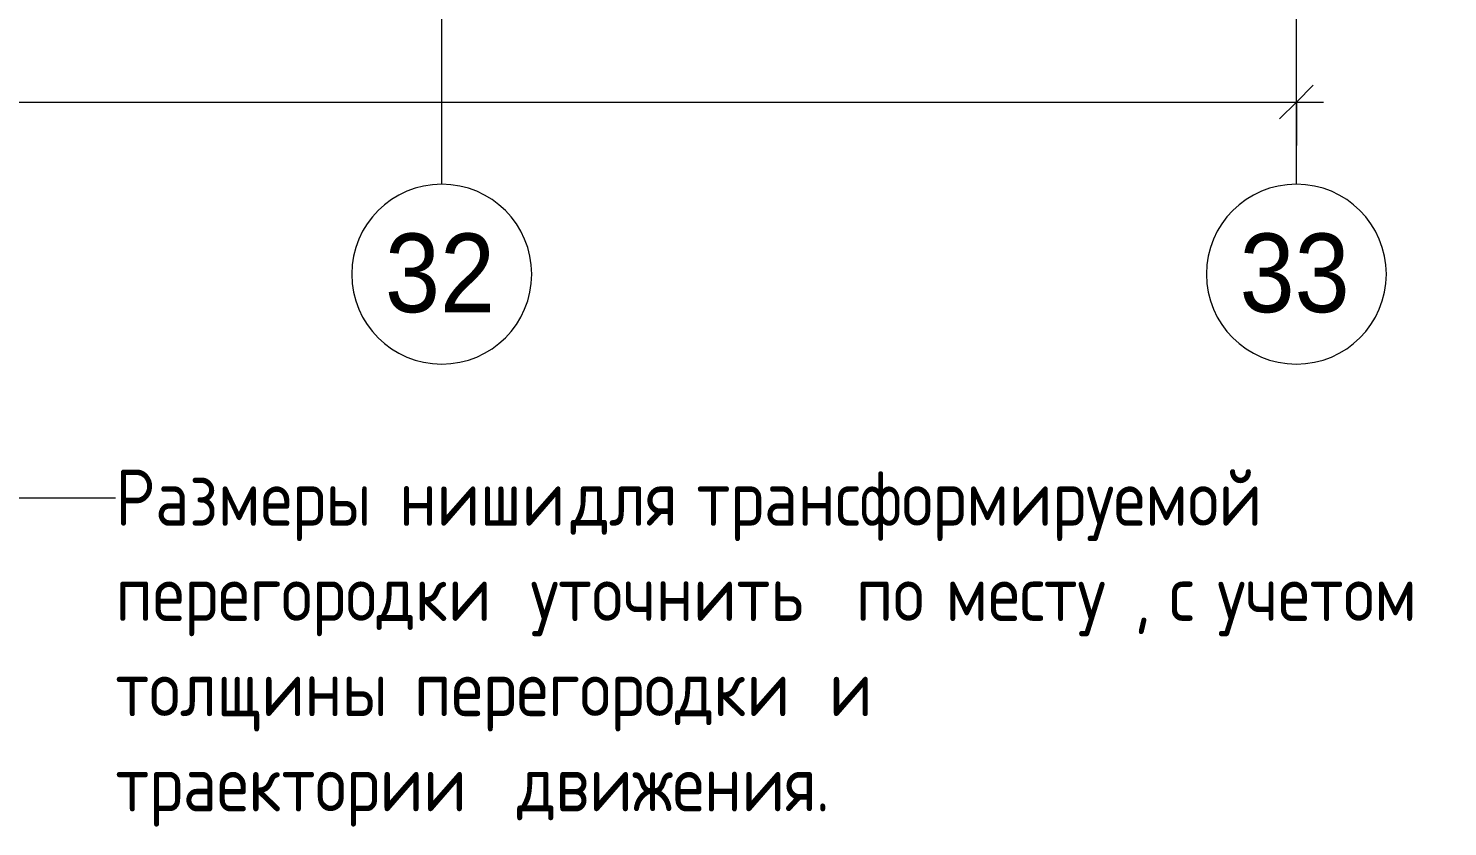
# Model space of a CAD drawing. Header units: millimetres. Extents: x -7229 to 196340, y -8553 to 29000.
# Drawn here: x 169588 to 175899, y -4764 to -1213 of the extents above; entities that cross this region are included whole.
import ezdxf

# ---------------------------------------------------------------- set-up
doc = ezdxf.new("R2010")
doc.units = ezdxf.units.MM
for name, color, linetype, lineweight in [('A-ANNO-DIMS', 7, 'Continuous', 9), ('A-ANNO-DIMS-100', 7, 'Continuous', 9), ('G-ANNO-TEXT', 7, 'Continuous', 9), ('Оси', 7, 'Continuous', 9), ('Оси-1', 7, 'Continuous', 20)]:
    doc.layers.add(name, color=color, linetype=linetype, lineweight=lineweight)
doc.styles.add('Arial_1', font='arial.ttf', dxfattribs={"width": 0.9, "height": 350})
doc.styles.add('GOST Common', font='GOST_Common.ttf', dxfattribs={"width": 0.9, "height": 250})
doc.styles.add('ISOCPEUR_1', font='isocpeur.ttf', dxfattribs={"width": 0.9, "height": 250})
doc.dimstyles.new('ISO-2_5_0_9К_БОЛЬШОЙ_1', dxfattribs={"dimscale": 304.8, "dimtxt": 248.995294, "dimasz": 0.492126, "dimexe": 0.393701, "dimexo": 0.984252, "dimgap": 0, "dimtad": 1, "dimdec": 0, "dimrnd": 10, "dimzin": 0, "dimdsep": 46, "dimtxsty": 'ISOCPEUR_1', "dimblk1": 'OBLIQUE', "dimblk2": 'OBLIQUE', "dimsah": 1, "dimcen": 0.09, "dimdle": 0.393701, "dimazin": 0, "dimtfac": 1, "dimtdec": 4, "dimtix": 1, "dimtmove": 0, "dimatfit": 3, "dimfxl": 1, "dimtvp": 1, "dimtolj": 1, "dimtzin": 0, "dimarcsym": 2})

# ---------------------------------------------------------------- blocks, each defined once
blk = doc.blocks.new('Ось сетки - D8-29747960-План монтажа зашивок 1 этажа в осях 23_1-33 лист 3')
at = {"layer": 'Оси-1'}
for start, end in [(360, 180), (180, 360)]:
    blk.add_arc((0, 0), 4, start, end, dxfattribs=at)
blk = doc.blocks.new('DIMBLOCK27-План монтажа зашивок 1 этажа в осях 23_1-33 лист 3')
at = {"layer": 'A-ANNO-DIMS-100'}
for p, q in [((134776.3, -1734.6), (134776.3, -1420.7)), ((175226.3, -1734.6), (175226.3, -1420.7)), ((134656.3, -1540.7), (175346.3, -1540.7)), ((134776.3, -1540.7), (134776.3, -1734.6)), ((175226.3, -1540.7), (175226.3, -1734.6))]:
    blk.add_line(p, q, dxfattribs=at)
at = {"layer": 'A-ANNO-DIMS-100', "lineweight": 20}
for p, q in [((134776.3, -1540.7), (134851.3, -1465.7)), ((175226.3, -1540.7), (175301.3, -1465.7)), ((134776.3, -1540.7), (134701.3, -1615.7)), ((175226.3, -1540.7), (175151.3, -1615.7))]:
    blk.add_line(p, q, dxfattribs=at)
at = {"layer": 'A-ANNO-DIMS-100', "color": 0, "insert": (154582.3, -1214.1), "char_height": 250, "width": 1005.558, "attachment_point": 1, "line_spacing_factor": 1.149209, "style": 'ISOCPEUR_1'}
blk.add_mtext('40450', dxfattribs=at)
blk = doc.blocks.new('_Oblique')
at = {"color": 0, "linetype": 'ByBlock', "lineweight": -2}
blk.add_line((-0.5, -0.5), (0.5, 0.5), dxfattribs=at)

msp = doc.modelspace()

# ---------------------------------------------------------------- linework, layer by layer
at = {"layer": 'G-ANNO-TEXT'}
msp.add_line((169517, -3300.7), (169975.4, -3300.7), dxfattribs=at)
at = {"layer": 'Оси'}
for p, q in [((171426.3, -1906.3), (171426.3, 593.7)), ((175226.3, -1906.3), (175226.3, 593.7))]:
    msp.add_line(p, q, dxfattribs=at)

# ---------------------------------------------------------------- block references
at = {"layer": 'Оси-1', "xscale": 99.99999999999993, "yscale": 99.99999999999993, "zscale": 99.99999999999993}
for p in [(171426.3, -2306.3), (175226.3, -2306.3)]:
    msp.add_blockref('Ось сетки - D8-29747960-План монтажа зашивок 1 этажа в осях 23_1-33 лист 3', p, dxfattribs=at)

# ---------------------------------------------------------------- texts
at = {"layer": 'G-ANNO-TEXT', "char_height": 250, "attachment_point": 1, "style": 'GOST Common'}
for s, insert, width in [('Размеры', (169975.4, -3175.7), 1435.822), ('\\fGOST Common|b0|i0|c204|p34|;\\W.9; ', (171160.1, -3175.7), 93.797), ('\\fGOST Common|b0|i0|c204|p34|;\\W.9; ', (171922.1, -3175.7), 93.797), ('\\fGOST Common|b0|i0|c204|p34|;\\W.9; ', (172481.7, -3175.7), 93.797), ('трансформируемой', (172559.1, -3175.7), 3254.05), ('\\fGOST Common|b0|i0|c204|p34|;\\W.9; ', (175243.9, -3175.7), 93.797), ('ниши', (171237.5, -3175.7), 829.747), ('для', (171999.5, -3175.7), 584.43), ('\\fGOST Common|b0|i0|c204|p34|;\\W.9; ', (171743.5, -3599), 93.797), ('\\fGOST Common|b0|i0|c204|p34|;\\W.9; ', (173190.1, -3599), 93.797), ('\\fGOST Common|b0|i0|c204|p34|;\\W.9; ', (173589, -3599), 93.797), ('\\fGOST Common|b0|i0|c204|p34|;\\W.9; ', (174797.4, -3599), 93.797), ('\\fGOST Common|b0|i0|c204|p34|;\\W.9; ', (175898.8, -3599), 93.797), ('перегородки', (169975.4, -3599), 2142.911), ('уточнить', (171820.9, -3599), 1659.493), ('по', (173267.5, -3599), 389.62), ('месту', (173666.4, -3599), 1017.341), ('\\fGOST Common|b0|i0|c204|p34|;\\W.9;с', (174660.5, -3599), 165.949), ('учетом', (174874.8, -3599), 1241.012), (', ', (174505.7, -3599), 187.595), ('\\fGOST Common|b0|i0|c204|p34|;\\W.9; ', (171225.6, -4022.3), 93.797), ('\\fGOST Common|b0|i0|c204|p34|;\\W.9; ', (173071, -4022.3), 93.797), ('\\fGOST Common|b0|i0|c204|p34|;\\W.9; ', (173309.2, -4022.3), 93.797), ('толщины', (169975.4, -4022.3), 1515.189), ('перегородки', (171303, -4022.3), 2142.911), ('\\fGOST Common|b0|i0|c204|p34|;\\W.9;и', (173148.4, -4022.3), 194.81), ('\\fGOST Common|b0|i0|c204|p34|;\\W.9;\xa0', (171684, -4445.7), 93.797), ('траектории', (169975.4, -4445.7), 2070.759), ('движения', (171761.4, -4445.7), 1608.987), ('\\fGOST Common|b0|i0|c204|p34|;\\W.9;.', (173088.9, -4445.7), 79.367)]:
    msp.add_mtext(s, dxfattribs=dict(at, insert=insert, width=width))
at = {"layer": 'Оси', "char_height": 350, "width": 606.076, "attachment_point": 1, "style": 'Arial_1'}
for s, insert in [('32', (171173.7, -2125.6)), ('33', (174973.7, -2125.6))]:
    msp.add_mtext(s, dxfattribs=dict(at, insert=insert))

# ---------------------------------------------------------------- dimensions: what is measured, and where the dimension line sits
at = {"layer": 'A-ANNO-DIMS'}
dim = msp.add_linear_dim(base=(175226.3, -1540.7), p1=(134776.3, -1434.6), p2=(175226.3, -1434.6), dimstyle='ISO-2_5_0_9К_БОЛЬШОЙ_1', override={"dimpost": '<>', "dimfxl": 40450}, dxfattribs=at)
dim.commit()
dim.dimension.update_dxf_attribs({"geometry": 'DIMBLOCK27-План монтажа зашивок 1 этажа в осях 23_1-33 лист 3', "text_midpoint": (155001.3, -1415.7)})

doc.saveas('drawing.dxf')
